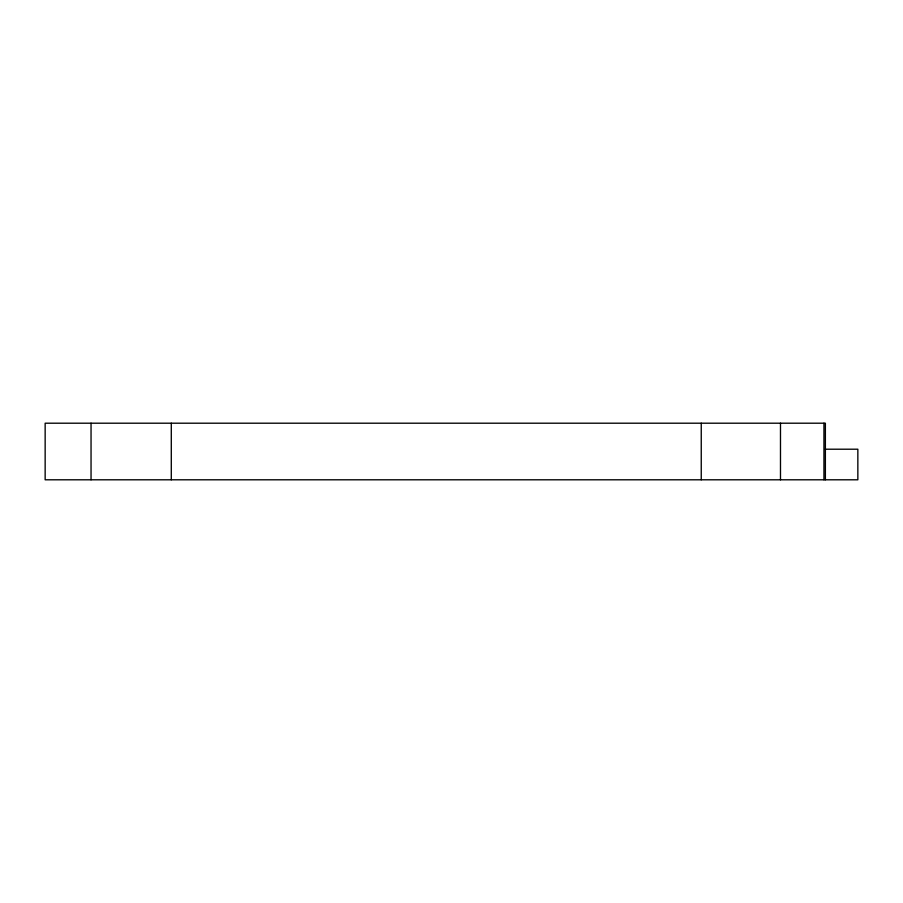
<?xml version="1.0" encoding="UTF-8"?>
<svg xmlns="http://www.w3.org/2000/svg" width="903" height="903" viewBox="0 0 903 903"><rect width="100%" height="100%" fill="white"/><g stroke="black" fill="none" stroke-linecap="round" stroke-linejoin="round"><path stroke-width="1.35" d="M825.376 449.209L857.85 449.209L857.85 479.798L45.15 479.798L45.15 423.202L825.376 423.202L825.376 479.798M823.942 423.202L823.942 479.798M780.485 423.202L780.485 479.798M701.247 423.202L701.247 479.798M171.288 423.202L171.288 479.798M91.045 423.202L91.045 479.798"/></g></svg>
